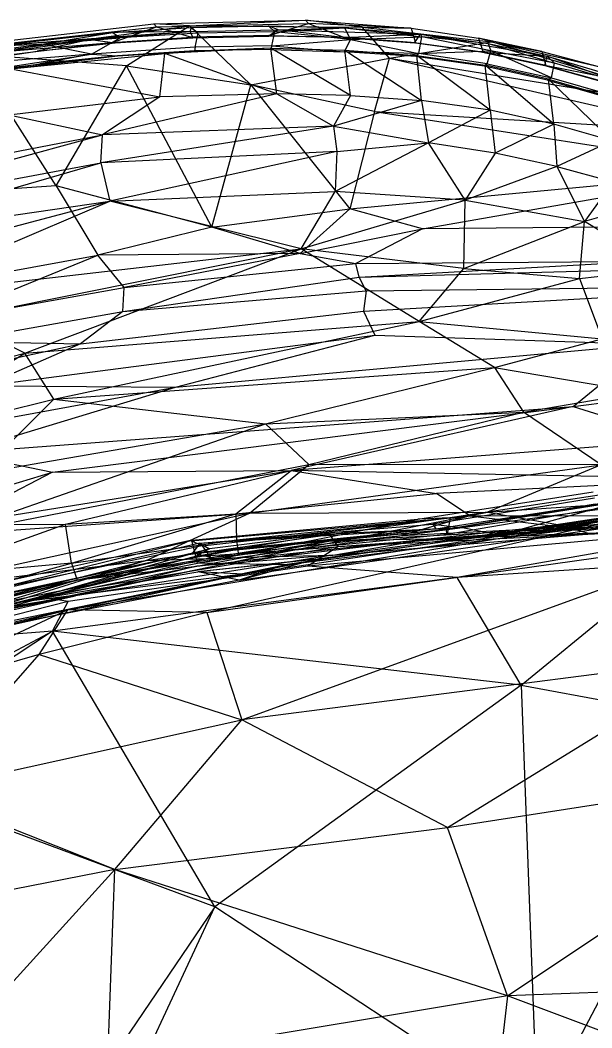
# Model space of a CAD drawing. Extents: x 11992 to 29481, y -6727 to 6811.
# Drawn here: x 17138.7 to 17241.6, y -1066.6 to -885.2 of the extents above; entities that cross this region are included whole.
import ezdxf

# ---------------------------------------------------------------- set-up
doc = ezdxf.new("R2010")
doc.units = 0
doc.header["$MEASUREMENT"] = 0
doc.layers.get('0').update_dxf_attribs({"color": 8, "linetype": 'CONTINUOUS'})

msp = doc.modelspace()

# ---------------------------------------------------------------- linework, layer by layer
for p, q in [((17162.74, -885.81, -1757.85), (17190.05, -885.17, -1768.34)), ((17169.15, -886.21, -1771.44), (17190.05, -885.17, -1768.34)), ((17200.27, -886.44, -1786.02), (17190.05, -885.17, -1768.34)), ((17190.05, -885.17, -1768.34), (17209.06, -886.64, -1778.55)), ((17190.05, -885.17, -1768.34), (17190.57, -885.77, -1761.77)), ((17130.05, -891.34, -1770.12), (17169.15, -886.21, -1771.44)), ((17132.54, -889.28, -1751.93), (17162.74, -885.81, -1757.85)), ((17133.7, -889.63, -1744.51), (17163.19, -886.36, -1750.64)), ((17155.27, -889.17, -1742.74), (17163.19, -886.36, -1750.64)), ((17155.37, -887.38, -1739.51), (17169.52, -886.48, -1743.38)), ((17157.82, -893.38, -1813.52), (17169.15, -886.21, -1771.44)), ((17169.15, -886.21, -1771.44), (17162.74, -885.81, -1757.85)), ((17162.74, -885.81, -1757.85), (17163.19, -886.36, -1750.64)), ((17163.19, -886.36, -1750.64), (17190.57, -885.77, -1761.77)), ((17163.19, -886.36, -1750.64), (17169.53, -888.23, -1746.79)), ((17169.15, -886.21, -1771.44), (17200.27, -886.44, -1786.02)), ((17180.23, -896.82, -1853.68), (17169.15, -886.21, -1771.44)), ((17169.3, -887.22, -1746.46), (17169.52, -886.48, -1743.38)), ((17169.3, -887.22, -1746.46), (17185.11, -886.94, -1752.83)), ((17169.52, -886.48, -1743.38), (17183.41, -886.19, -1748.68)), ((17169.52, -886.48, -1743.38), (17170.69, -887.5, -1742.44)), ((17185.11, -886.94, -1752.83), (17183.41, -886.19, -1748.68)), ((17183.41, -886.19, -1748.68), (17184.51, -887.26, -1747.83)), ((17183.41, -886.19, -1748.68), (17197.12, -886.58, -1755.7)), ((17183.44, -887.92, -1752.33), (17190.57, -885.77, -1761.77)), ((17185.11, -886.94, -1752.83), (17183.47, -888.04, -1752.5)), ((17184.51, -887.26, -1747.83), (17197.12, -886.58, -1755.7)), ((17185.11, -886.94, -1752.83), (17197.12, -886.58, -1755.7)), ((17196.79, -888.3, -1760.16), (17185.11, -886.94, -1752.83)), ((17185.11, -886.94, -1752.83), (17210.76, -887.7, -1768.34)), ((17209.06, -886.64, -1778.55), (17190.57, -885.77, -1761.77)), ((17190.57, -885.77, -1761.77), (17196.92, -888.25, -1759.9)), ((17197.12, -886.58, -1755.7), (17210.76, -887.7, -1768.34)), ((17197.12, -886.58, -1755.7), (17211.02, -888.18, -1765.23)), ((17198.14, -888.63, -1755.04), (17197.12, -886.58, -1755.7)), ((17200.27, -886.44, -1786.02), (17223.57, -889.05, -1805.68)), ((17200.27, -886.44, -1786.02), (17209.06, -886.64, -1778.55)), ((17205.16, -892.04, -1830.81), (17200.27, -886.44, -1786.02)), ((17209.06, -886.64, -1778.55), (17221.18, -888.41, -1791.05)), ((17209.06, -886.64, -1778.55), (17209.85, -889.24, -1769.98)), ((17115.39, -893.94, -1735.93), (17151.3, -888.63, -1741.64)), ((17169.3, -887.22, -1746.46), (17133.55, -889.84, -1736.05)), ((17133.55, -889.84, -1736.05), (17155.37, -887.38, -1739.51)), ((17151.3, -888.63, -1741.64), (17133.55, -889.84, -1736.05)), ((17151.3, -888.63, -1741.64), (17141.7, -890.75, -1740.08)), ((17142.57, -889.5, -1735.71), (17155.37, -887.38, -1739.51)), ((17142.57, -889.5, -1735.71), (17156.68, -888.35, -1738.49)), ((17151.3, -888.63, -1741.64), (17169.3, -887.22, -1746.46)), ((17151.3, -888.63, -1741.64), (17155.76, -889.25, -1743)), ((17151.5, -891.3, -1737.14), (17156.68, -888.35, -1738.49)), ((17155.27, -889.17, -1742.74), (17169.53, -888.23, -1746.79)), ((17169.3, -887.22, -1746.46), (17155.37, -887.38, -1739.51)), ((17155.37, -887.38, -1739.51), (17156.68, -888.35, -1738.49)), ((17155.76, -889.25, -1743), (17169.74, -888.34, -1747)), ((17170.69, -887.5, -1742.44), (17156.68, -888.35, -1738.49)), ((17169.3, -887.22, -1746.46), (17169.74, -888.34, -1747)), ((17183.44, -887.92, -1752.33), (17169.53, -888.23, -1746.79)), ((17169.74, -888.34, -1747), (17183.47, -888.04, -1752.5)), ((17170.15, -890.05, -1742.23), (17170.69, -887.5, -1742.44)), ((17184.51, -887.26, -1747.83), (17170.69, -887.5, -1742.44)), ((17183.44, -887.92, -1752.33), (17196.92, -888.25, -1759.9)), ((17196.79, -888.3, -1760.16), (17183.47, -888.04, -1752.5)), ((17184, -889.8, -1747.61), (17184.51, -887.26, -1747.83)), ((17184, -889.8, -1747.61), (17198.14, -888.63, -1755.04)), ((17198.14, -888.63, -1755.04), (17184.51, -887.26, -1747.83)), ((17196.79, -888.3, -1760.16), (17210.76, -887.7, -1768.34)), ((17196.79, -888.3, -1760.16), (17209.66, -889.26, -1770.19)), ((17209.85, -889.24, -1769.98), (17196.92, -888.25, -1759.9)), ((17198.14, -888.63, -1755.04), (17197.01, -890.9, -1755.78)), ((17198.14, -888.63, -1755.04), (17211.02, -888.18, -1765.23)), ((17198.14, -888.63, -1755.04), (17210.45, -891.17, -1764.74)), ((17209.66, -889.26, -1770.19), (17210.76, -887.7, -1768.34)), ((17210.45, -891.17, -1764.74), (17211.02, -888.18, -1765.23)), ((17210.76, -887.7, -1768.34), (17233.57, -891.65, -1794.53)), ((17210.76, -887.7, -1768.34), (17222.97, -889.36, -1778.75)), ((17210.76, -887.7, -1768.34), (17211.02, -888.18, -1765.23)), ((17223.45, -890.72, -1777.56), (17211.02, -888.18, -1765.23)), ((17222.97, -889.36, -1778.75), (17211.02, -888.18, -1765.23)), ((17221.18, -888.41, -1791.05), (17222.05, -890.92, -1782.79)), ((17232.6, -890.83, -1806.71), (17221.18, -888.41, -1791.05)), ((17223.57, -889.05, -1805.68), (17221.18, -888.41, -1791.05)), ((17119.82, -892.45, -1733.03), (17142.57, -889.5, -1735.71)), ((17123.71, -893.51, -1732.45), (17142.57, -889.5, -1735.71)), ((17155.27, -889.17, -1742.74), (17132.99, -891.91, -1738.57)), ((17133.55, -889.84, -1736.05), (17142.57, -889.5, -1735.71)), ((17134.99, -890.9, -1739.34), (17155.27, -889.17, -1742.74)), ((17141.7, -890.75, -1740.08), (17155.76, -889.25, -1743)), ((17151.5, -891.3, -1737.14), (17142.57, -889.5, -1735.71)), ((17170.15, -890.05, -1742.23), (17151.5, -891.3, -1737.14)), ((17183.78, -890.23, -1748.57), (17164.71, -891.18, -1740.52)), ((17170.15, -890.05, -1742.23), (17170.06, -890.72, -1743.29)), ((17183.78, -890.23, -1748.57), (17170.06, -890.73, -1743.28)), ((17183.72, -890.43, -1748.62), (17170.06, -890.72, -1743.29)), ((17184, -889.8, -1747.61), (17170.15, -890.05, -1742.23)), ((17184, -889.8, -1747.61), (17183.72, -890.43, -1748.62)), ((17183.72, -890.43, -1748.62), (17197.01, -890.9, -1755.78)), ((17198.15, -898.72, -1751.92), (17183.78, -890.23, -1748.57)), ((17184.91, -898.44, -1745.07), (17183.78, -890.23, -1748.57)), ((17183.78, -890.23, -1748.57), (17197.14, -890.56, -1755.88)), ((17184, -889.8, -1747.61), (17197.01, -890.9, -1755.78)), ((17198.15, -898.72, -1751.92), (17197.14, -890.56, -1755.88)), ((17197.14, -890.56, -1755.88), (17210.96, -899.65, -1761.53)), ((17197.14, -890.56, -1755.88), (17210.1, -891.56, -1765.72)), ((17205.16, -892.04, -1830.81), (17223.57, -889.05, -1805.68)), ((17221.91, -890.94, -1783.05), (17209.66, -889.26, -1770.19)), ((17209.85, -889.24, -1769.98), (17222.05, -890.92, -1782.79)), ((17222.97, -889.36, -1778.75), (17233.57, -891.65, -1794.53)), ((17222.97, -889.36, -1778.75), (17223.45, -890.72, -1777.56)), ((17222.97, -889.36, -1778.75), (17234.92, -892.9, -1793.28)), ((17264.82, -901.64, -1905.94), (17223.57, -889.05, -1805.68)), ((17223.57, -889.05, -1805.68), (17253.64, -896.01, -1854.8)), ((17223.57, -889.05, -1805.68), (17232.6, -890.83, -1806.71)), ((17120.57, -896, -1732.36), (17151.5, -891.3, -1737.14)), ((17151.5, -891.3, -1737.14), (17123.71, -893.51, -1732.45)), ((17127.78, -892.84, -1737.87), (17141.7, -890.75, -1740.08)), ((17145.13, -914.97, -1936.25), (17130.05, -891.34, -1770.12)), ((17157.82, -893.38, -1813.52), (17130.05, -891.34, -1770.12)), ((17136.98, -893.95, -1734.44), (17164.71, -891.18, -1740.52)), ((17136.98, -893.95, -1734.44), (17156.17, -891.61, -1739.32)), ((17137.28, -893.64, -1735.47), (17156.17, -891.61, -1739.32)), ((17151.5, -891.3, -1737.14), (17142.21, -893.06, -1736.4)), ((17156.17, -891.6, -1739.32), (17142.21, -893.06, -1736.4)), ((17151.5, -891.3, -1737.14), (17156.17, -891.6, -1739.32)), ((17170.06, -890.72, -1743.29), (17156.17, -891.6, -1739.32)), ((17156.17, -891.61, -1739.32), (17170.06, -890.73, -1743.28)), ((17164.71, -891.18, -1740.52), (17156.17, -891.61, -1739.32)), ((17163.84, -899, -1737.57), (17164.71, -891.18, -1740.52)), ((17164.71, -891.18, -1740.52), (17170.06, -890.73, -1743.28)), ((17184.91, -898.44, -1745.07), (17164.71, -891.18, -1740.52)), ((17180.23, -896.82, -1853.68), (17205.16, -892.04, -1830.81)), ((17209.94, -891.74, -1765.7), (17197.01, -890.9, -1755.78)), ((17210.45, -891.17, -1764.74), (17197.01, -890.9, -1755.78)), ((17202.49, -901.61, -1897.58), (17205.16, -892.04, -1830.81)), ((17205.16, -892.04, -1830.81), (17262.12, -905.17, -1935.01)), ((17205.16, -892.04, -1830.81), (17264.82, -901.64, -1905.94)), ((17210.45, -891.17, -1764.74), (17209.94, -891.74, -1765.7)), ((17222.2, -893.44, -1778.22), (17209.94, -891.74, -1765.7)), ((17223.28, -901.38, -1774.13), (17210.1, -891.56, -1765.72)), ((17210.96, -899.65, -1761.53), (17210.1, -891.56, -1765.72)), ((17210.1, -891.56, -1765.72), (17222.38, -893.28, -1778.28)), ((17210.45, -891.17, -1764.74), (17223.45, -890.72, -1777.56)), ((17222.75, -893.01, -1777.43), (17210.45, -891.17, -1764.74)), ((17221.91, -890.94, -1783.05), (17233.57, -891.65, -1794.53)), ((17221.91, -890.94, -1783.05), (17233.15, -893.36, -1798.76)), ((17233.32, -893.36, -1798.52), (17222.05, -890.92, -1782.79)), ((17222.75, -893.01, -1777.43), (17223.45, -890.72, -1777.56)), ((17234.92, -892.9, -1793.28), (17223.45, -890.72, -1777.56)), ((17234.35, -895.53, -1793.02), (17223.45, -890.72, -1777.56)), ((17232.6, -890.83, -1806.71), (17250.23, -895.45, -1839.51)), ((17232.6, -890.83, -1806.71), (17233.32, -893.36, -1798.52)), ((17233.15, -893.36, -1798.76), (17233.57, -891.65, -1794.53)), ((17244.11, -895.52, -1817.02), (17233.57, -891.65, -1794.53)), ((17233.57, -891.65, -1794.53), (17245.54, -895.17, -1814.87)), ((17233.57, -891.65, -1794.53), (17234.92, -892.9, -1793.28)), ((17128.38, -895.1, -1734.19), (17142.21, -893.06, -1736.4)), ((17136.98, -893.95, -1734.44), (17163.84, -899, -1737.57)), ((17145.13, -914.97, -1936.25), (17157.82, -893.38, -1813.52)), ((17157.82, -893.38, -1813.52), (17180.23, -896.82, -1853.68)), ((17173.19, -922.43, -2011.81), (17157.82, -893.38, -1813.52)), ((17222.75, -893.01, -1777.43), (17222.2, -893.44, -1778.22)), ((17233.61, -895.95, -1793.69), (17222.2, -893.44, -1778.22)), ((17234.76, -903.9, -1789.73), (17222.38, -893.28, -1778.28)), ((17223.28, -901.38, -1774.13), (17222.38, -893.28, -1778.28)), ((17233.79, -895.8, -1793.78), (17222.38, -893.28, -1778.28)), ((17222.75, -893.01, -1777.43), (17234.35, -895.53, -1793.02)), ((17244.11, -895.52, -1817.02), (17233.15, -893.36, -1798.76)), ((17233.15, -893.36, -1798.76), (17243.65, -896.3, -1817.17)), ((17233.32, -893.36, -1798.52), (17243.69, -896.22, -1816.97)), ((17234.35, -895.53, -1793.02), (17234.92, -892.9, -1793.28)), ((17245.67, -896.12, -1811.96), (17234.92, -892.9, -1793.28)), ((17234.35, -895.53, -1793.02), (17233.61, -895.95, -1793.69)), ((17233.61, -895.95, -1793.69), (17244.15, -898.97, -1812.06)), ((17234.76, -903.9, -1789.73), (17233.79, -895.8, -1793.78)), ((17233.79, -895.8, -1793.78), (17244.35, -898.84, -1812.21)), ((17245.28, -906.9, -1808.18), (17233.79, -895.8, -1793.78)), ((17234.35, -895.53, -1793.02), (17244.82, -898.57, -1811.21)), ((17173.19, -922.43, -2011.81), (17180.23, -896.82, -1853.68)), ((17202.49, -901.61, -1897.58), (17180.23, -896.82, -1853.68)), ((17180.23, -896.82, -1853.68), (17198.01, -919.13, -2006.77)), ((17136.64, -902.24, -1731.23), (17163.84, -899, -1737.57)), ((17184.91, -898.44, -1745.07), (17153.49, -905.79, -1735.25)), ((17163.84, -899, -1737.57), (17153.49, -905.79, -1735.25)), ((17184.91, -898.44, -1745.07), (17163.84, -899, -1737.57)), ((17198.15, -898.72, -1751.92), (17184.91, -898.44, -1745.07)), ((17184.91, -898.44, -1745.07), (17195.07, -904.23, -1751.04)), ((17198.15, -898.72, -1751.92), (17195.07, -904.23, -1751.04)), ((17210.96, -899.65, -1761.53), (17195.07, -904.23, -1751.04)), ((17198.15, -898.72, -1751.92), (17210.96, -899.65, -1761.53)), ((17223.28, -901.38, -1774.13), (17210.96, -899.65, -1761.53)), ((17210.96, -899.65, -1761.53), (17212.22, -907.28, -1764.84)), ((17223.28, -901.38, -1774.13), (17212.22, -907.28, -1764.84)), ((17234.76, -903.9, -1789.73), (17223.28, -901.38, -1774.13)), ((17223.28, -901.38, -1774.13), (17224.19, -909.09, -1777.68)), ((17136.64, -902.24, -1731.23), (17153.49, -905.79, -1735.25)), ((17202.49, -901.61, -1897.58), (17198.01, -919.13, -2006.77)), ((17202.49, -901.61, -1897.58), (17270.94, -912.29, -1986.06)), ((17202.49, -901.61, -1897.58), (17262.12, -905.17, -1935.01)), ((17195.07, -904.23, -1751.04), (17153.2, -910.83, -1737.93)), ((17195.07, -904.23, -1751.04), (17153.49, -905.79, -1735.25)), ((17195.07, -904.23, -1751.04), (17195.68, -908.79, -1754.64)), ((17195.07, -904.23, -1751.04), (17212.22, -907.28, -1764.84)), ((17234.76, -903.9, -1789.73), (17224.19, -909.09, -1777.68)), ((17234.76, -903.9, -1789.73), (17235.3, -911.49, -1793.24)), ((17245.28, -906.9, -1808.18), (17234.76, -903.9, -1789.73)), ((17095.74, -921.6, -1727.77), (17153.49, -905.79, -1735.25)), ((17100.48, -916.18, -1726.75), (17153.49, -905.79, -1735.25)), ((17153.2, -910.83, -1737.93), (17153.49, -905.79, -1735.25)), ((17245.28, -906.9, -1808.18), (17235.3, -911.49, -1793.24)), ((17212.22, -907.28, -1764.84), (17195.41, -916.03, -1762.93)), ((17195.68, -908.79, -1754.64), (17212.22, -907.28, -1764.84)), ((17224.19, -909.09, -1777.68), (17212.22, -907.28, -1764.84)), ((17218.78, -917.56, -1782.7), (17212.22, -907.28, -1764.84)), ((17195.68, -908.79, -1754.64), (17153.2, -910.83, -1737.93)), ((17195.68, -908.79, -1754.64), (17154.81, -917.77, -1745.18)), ((17195.68, -908.79, -1754.64), (17195.41, -916.03, -1762.93)), ((17224.19, -909.09, -1777.68), (17218.78, -917.56, -1782.7)), ((17235.3, -911.49, -1793.24), (17224.19, -909.09, -1777.68)), ((17095.74, -921.6, -1727.77), (17153.2, -910.83, -1737.93)), ((17104.83, -924.92, -1733.63), (17153.2, -910.83, -1737.93)), ((17153.2, -910.83, -1737.93), (17154.81, -917.77, -1745.18)), ((17198.01, -919.13, -2006.77), (17270.94, -912.29, -1986.06)), ((17211.1, -922.73, -2031.35), (17270.94, -912.29, -1986.06)), ((17235.3, -911.49, -1793.24), (17218.78, -917.56, -1782.7)), ((17235.3, -911.49, -1793.24), (17245.43, -914.3, -1811.29)), ((17235.3, -911.49, -1793.24), (17240.27, -921.44, -1812.63)), ((17145.13, -914.97, -1936.25), (17115.9, -917, -1911.8)), ((17145.13, -914.97, -1936.25), (17152.62, -927.45, -2024.98)), ((17173.19, -922.43, -2011.81), (17145.13, -914.97, -1936.25)), ((17154.81, -917.77, -1745.18), (17195.41, -916.03, -1762.93)), ((17189.29, -926.34, -1776.63), (17195.41, -916.03, -1762.93)), ((17218.78, -917.56, -1782.7), (17195.41, -916.03, -1762.93)), ((17245.43, -914.3, -1811.29), (17240.27, -921.44, -1812.63)), ((17104.83, -924.92, -1733.63), (17154.81, -917.77, -1745.18)), ((17112.49, -928.91, -1741.78), (17154.81, -917.77, -1745.18)), ((17114.3, -934.98, -1752.3), (17154.81, -917.77, -1745.18)), ((17189.29, -926.34, -1776.63), (17154.81, -917.77, -1745.18)), ((17189.29, -926.34, -1776.63), (17218.78, -917.56, -1782.7)), ((17218.59, -929.85, -1805.4), (17218.78, -917.56, -1782.7)), ((17218.78, -917.56, -1782.7), (17240.27, -921.44, -1812.63)), ((17254.45, -917.33, -1831.56), (17240.27, -921.44, -1812.63)), ((17173.19, -922.43, -2011.81), (17198.01, -919.13, -2006.77)), ((17189.06, -927.18, -2046.44), (17198.01, -919.13, -2006.77)), ((17211.1, -922.73, -2031.35), (17198.01, -919.13, -2006.77)), ((17218.59, -929.85, -1805.4), (17240.27, -921.44, -1812.63)), ((17239.37, -931.7, -1830.92), (17240.27, -921.44, -1812.63)), ((17254.38, -929.89, -1848.05), (17240.27, -921.44, -1812.63)), ((17173.19, -922.43, -2011.81), (17152.62, -927.45, -2024.98)), ((17189.06, -927.18, -2046.44), (17173.19, -922.43, -2011.81)), ((17189.06, -927.18, -2046.44), (17211.1, -922.73, -2031.35)), ((17211.1, -922.73, -2031.35), (17199.14, -928.98, -2055.67)), ((17244.28, -922.42, -2034.6), (17211.1, -922.73, -2031.35)), ((17114.3, -934.98, -1752.3), (17189.29, -926.34, -1776.63)), ((17127.04, -938.84, -1767.59), (17189.29, -926.34, -1776.63)), ((17139.48, -945.12, -1789.68), (17189.29, -926.34, -1776.63)), ((17218.59, -929.85, -1805.4), (17189.29, -926.34, -1776.63)), ((17210.5, -939.43, -1819.06), (17189.29, -926.34, -1776.63)), ((17116.14, -934.19, -2021.97), (17152.62, -927.45, -2024.98)), ((17123.63, -939.35, -2053.9), (17152.62, -927.45, -2024.98)), ((17189.06, -927.18, -2046.44), (17152.62, -927.45, -2024.98)), ((17157.37, -933.31, -2054.37), (17152.62, -927.45, -2024.98)), ((17189.06, -927.18, -2046.44), (17157.37, -933.31, -2054.37)), ((17189.06, -927.18, -2046.44), (17199.14, -928.98, -2055.67)), ((17199.14, -928.98, -2055.67), (17251.19, -928.56, -2058.06)), ((17199.69, -931.44, -2060.13), (17251.19, -928.56, -2058.06)), ((17157.37, -933.31, -2054.37), (17199.14, -928.98, -2055.67)), ((17199.69, -931.44, -2060.13), (17199.14, -928.98, -2055.67)), ((17199.69, -931.44, -2060.13), (17283.46, -929.1, -2062.07)), ((17210.5, -939.43, -1819.06), (17218.59, -929.85, -1805.4)), ((17218.59, -929.85, -1805.4), (17239.37, -931.7, -1830.92)), ((17239.37, -931.7, -1830.92), (17254.38, -929.89, -1848.05)), ((17157.15, -937.64, -2061.5), (17199.69, -931.44, -2060.13)), ((17200.95, -933.9, -2063.23), (17199.69, -931.44, -2060.13)), ((17210.5, -939.43, -1819.06), (17239.37, -931.7, -1830.92)), ((17239.37, -931.7, -1830.92), (17243.47, -942.53, -1859.6)), ((17123.63, -939.35, -2053.9), (17157.37, -933.31, -2054.37)), ((17157.15, -937.64, -2061.5), (17157.37, -933.31, -2054.37)), ((17157.15, -937.64, -2061.5), (17200.95, -933.9, -2063.23)), ((17200.47, -937.57, -2066.02), (17281.27, -932.94, -2065.91)), ((17200.95, -933.9, -2063.23), (17200.47, -937.57, -2066.02)), ((17200.95, -933.9, -2063.23), (17281.27, -932.94, -2065.91)), ((17126.95, -942.95, -2061.16), (17157.15, -937.64, -2061.5)), ((17149.51, -943.45, -2065.49), (17200.47, -937.57, -2066.02)), ((17157.15, -937.64, -2061.5), (17149.51, -943.45, -2065.49)), ((17200.47, -937.57, -2066.02), (17202.52, -941.9, -2068.35)), ((17139.48, -945.12, -1789.68), (17127.04, -938.84, -1767.59)), ((17139.48, -945.12, -1789.68), (17210.5, -939.43, -1819.06)), ((17144.75, -953.37, -1816.23), (17210.5, -939.43, -1819.06)), ((17224.1, -947.68, -1852.87), (17210.5, -939.43, -1819.06)), ((17210.5, -939.43, -1819.06), (17243.47, -942.53, -1859.6)), ((17126.95, -942.95, -2061.16), (17149.51, -943.45, -2065.49)), ((17132.27, -950.97, -2068.12), (17202.52, -941.9, -2068.35)), ((17166.62, -951.21, -2070.06), (17202.52, -941.9, -2068.35)), ((17202.52, -941.9, -2068.35), (17251.99, -943.5, -2069.44)), ((17224.1, -947.68, -1852.87), (17243.47, -942.53, -1859.6)), ((17102.63, -953.56, -2065.35), (17149.51, -943.45, -2065.49)), ((17149.51, -943.45, -2065.49), (17132.27, -950.97, -2068.12)), ((17166.62, -951.21, -2070.06), (17251.99, -943.5, -2069.44)), ((17238.26, -954.73, -2069.79), (17251.99, -943.5, -2069.44)), ((17105.38, -953.94, -1785.54), (17139.48, -945.12, -1789.68)), ((17113.54, -961.22, -1813.53), (17139.48, -945.12, -1789.68)), ((17144.75, -953.37, -1816.23), (17139.48, -945.12, -1789.68)), ((17144.75, -953.37, -1816.23), (17224.1, -947.68, -1852.87)), ((17182.86, -957.86, -1859.56), (17224.1, -947.68, -1852.87)), ((17224.1, -947.68, -1852.87), (17229.33, -955.75, -1886.73)), ((17224.1, -947.68, -1852.87), (17250.36, -952.12, -1895.62)), ((17238.26, -954.73, -2069.79), (17287.01, -948.24, -2067.46)), ((17116.53, -960.48, -2070.11), (17166.62, -951.21, -2070.06)), ((17127.47, -963.08, -2070.85), (17166.62, -951.21, -2070.06)), ((17132.27, -950.97, -2068.12), (17166.62, -951.21, -2070.06)), ((17229.33, -955.75, -1886.73), (17250.36, -952.12, -1895.62)), ((17113.54, -961.22, -1813.53), (17144.75, -953.37, -1816.23)), ((17144.75, -953.37, -1816.23), (17131.29, -966.75, -1850.83)), ((17144.75, -953.37, -1816.23), (17182.86, -957.86, -1859.56)), ((17127.47, -963.08, -2070.85), (17238.26, -954.73, -2069.79)), ((17144.46, -966.53, -2070.51), (17238.26, -954.73, -2069.79)), ((17182.86, -957.86, -1859.56), (17229.33, -955.75, -1886.73)), ((17238.26, -954.73, -2069.79), (17187.47, -966.23, -2068.66)), ((17190.66, -965.17, -1896.39), (17229.33, -955.75, -1886.73)), ((17243.27, -965.19, -1939.43), (17229.33, -955.75, -1886.73)), ((17238.26, -954.73, -2069.79), (17257.66, -960.84, -2067.38)), ((17125.44, -977.83, -1889.41), (17182.86, -957.86, -1859.56)), ((17131.29, -966.75, -1850.83), (17182.86, -957.86, -1859.56)), ((17190.66, -965.17, -1896.39), (17182.86, -957.86, -1859.56)), ((17257.66, -960.84, -2067.38), (17187.47, -966.23, -2068.66)), ((17127.47, -963.08, -2070.85), (17144.46, -966.53, -2070.51)), ((17085.38, -984.4, -2070.88), (17144.46, -966.53, -2070.51)), ((17125.44, -977.83, -1889.41), (17190.66, -965.17, -1896.39)), ((17126.17, -976.02, -2069.59), (17187.47, -966.23, -2068.66)), ((17144.46, -966.53, -2070.51), (17126.17, -976.02, -2069.59)), ((17144.46, -966.53, -2070.51), (17187.47, -966.23, -2068.66)), ((17146.85, -975.9, -2067.41), (17187.47, -966.23, -2068.66)), ((17177.48, -974.04, -2064.8), (17187.47, -966.23, -2068.66)), ((17179.94, -973.92, -1928.89), (17190.66, -965.17, -1896.39)), ((17179.94, -973.92, -1928.89), (17243.27, -965.19, -1939.43)), ((17266.64, -967.8, -2062.97), (17187.47, -966.23, -2068.66)), ((17187.47, -966.23, -2068.66), (17213.64, -970.37, -2064.18)), ((17243.27, -965.19, -1939.43), (17190.66, -965.17, -1896.39)), ((17243.27, -965.19, -1939.43), (17222.8, -973.75, -1968.9)), ((17266.64, -967.8, -2062.97), (17213.64, -970.37, -2064.18)), ((17268.58, -969.82, -1993.7), (17170.58, -982.91, -1997.92)), ((17177.48, -974.04, -2064.8), (17213.64, -970.37, -2064.18)), ((17286.78, -968.73, -1992.71), (17186.31, -983.23, -1996.89)), ((17210.26, -974.99, -1998.23), (17241.87, -970.09, -1996.79)), ((17219.63, -974.42, -2059.18), (17213.64, -970.37, -2064.18)), ((17222.8, -973.75, -1968.9), (17276.02, -970.09, -2001.59)), ((17224.9, -977.86, -2049.08), (17301.14, -969.43, -2030.56)), ((17235.77, -976.02, -1998.51), (17276.02, -970.09, -2001.59)), ((17242.12, -971.2, -2001.55), (17212.98, -975.89, -2002.6)), ((17243.69, -970.53, -2000.98), (17216.1, -974.76, -2002.4)), ((17249.22, -971.16, -2019.8), (17218.01, -976.52, -2025.89)), ((17224.9, -977.86, -2049.08), (17249.22, -971.16, -2019.8)), ((17114.53, -988.26, -1924), (17179.94, -973.92, -1928.89)), ((17125.44, -977.83, -1889.41), (17179.94, -973.92, -1928.89)), ((17146.85, -975.9, -2067.41), (17177.48, -974.04, -2064.8)), ((17147.89, -982.89, -2061.47), (17177.48, -974.04, -2064.8)), ((17161.33, -982.42, -1959.53), (17222.8, -973.75, -1968.9)), ((17161.33, -982.42, -1959.53), (17179.94, -973.92, -1928.89)), ((17177.48, -974.04, -2064.8), (17177.6, -978.72, -2059.87)), ((17178.12, -986, -1998.81), (17266.36, -973.36, -1994.23)), ((17179.94, -973.92, -1928.89), (17222.8, -973.75, -1968.9)), ((17181.66, -981.75, -1988.55), (17222.8, -973.75, -1968.9)), ((17186.31, -983.23, -1996.89), (17266.36, -973.36, -1994.23)), ((17213.54, -976.72, -2000.83), (17242.24, -972.3, -2001.06)), ((17242.24, -972.3, -2001.06), (17215.39, -976.83, -2002.58)), ((17243.13, -972.42, -2000.94), (17215.39, -976.83, -2002.58)), ((17215.57, -977.7, -2004.3), (17243.2, -972.98, -2002.37)), ((17266.36, -973.36, -1994.23), (17215.62, -978.93, -1997.2)), ((17222.8, -973.75, -1968.9), (17235.77, -976.02, -1998.51)), ((17147.22, -991.3, -1999.21), (17249.63, -974.34, -1995.23)), ((17169.48, -978.92, -2004.55), (17216.1, -974.76, -2002.4)), ((17169.58, -978.75, -2000.68), (17210.26, -974.99, -1998.23)), ((17170.58, -982.91, -1997.92), (17210.26, -974.99, -1998.23)), ((17171.01, -979.3, -2005.79), (17212.98, -975.89, -2002.6)), ((17171.46, -979.79, -2006.65), (17216.1, -974.76, -2002.4)), ((17172.27, -991.77, -1991.88), (17249.63, -974.34, -1995.23)), ((17177.6, -978.72, -2059.87), (17219.63, -974.42, -2059.18)), ((17178.85, -984.89, -2000.73), (17249.63, -974.34, -1995.23)), ((17249.63, -974.34, -1995.23), (17192.3, -982.18, -1998.5)), ((17274.22, -974.55, -2053.93), (17195.86, -979.98, -2054.34)), ((17219.63, -974.42, -2059.18), (17207.35, -977.93, -2054.66)), ((17216.1, -974.76, -2002.4), (17210.26, -974.99, -1998.23)), ((17212.98, -975.89, -2002.6), (17213.54, -976.72, -2000.83)), ((17212.98, -975.89, -2002.6), (17218.01, -976.52, -2025.89)), ((17216.1, -974.76, -2002.4), (17215.57, -977.7, -2004.3)), ((17243.17, -974.83, -1995.8), (17215.62, -978.93, -1997.2)), ((17219.63, -974.42, -2059.18), (17287.37, -974.16, -2055.9)), ((17219.63, -974.42, -2059.18), (17236.67, -976.41, -2053.93)), ((17274.22, -974.55, -2053.93), (17224.9, -977.86, -2049.08)), ((17119.74, -985.52, -2065.85), (17146.85, -975.9, -2067.41)), ((17126.17, -976.02, -2069.59), (17146.85, -975.9, -2067.41)), ((17147.89, -982.89, -2061.47), (17146.85, -975.9, -2067.41)), ((17213.54, -976.72, -2000.83), (17169.63, -981.2, -2002.88)), ((17194.31, -977.62, -2039.84), (17170.25, -981.74, -2041.02)), ((17171.01, -979.3, -2005.79), (17213.54, -976.72, -2000.83)), ((17171.01, -979.3, -2005.79), (17194.31, -977.62, -2039.84)), ((17194.31, -977.62, -2039.84), (17172.77, -980.36, -2033.33)), ((17172.94, -981.88, -2007.72), (17215.57, -977.7, -2004.3)), ((17213.54, -976.72, -2000.83), (17177.57, -980.53, -2005.21)), ((17177.57, -980.53, -2005.21), (17215.39, -976.83, -2002.58)), ((17181.66, -981.75, -1988.55), (17235.77, -976.02, -1998.51)), ((17268.86, -976.41, -2057.88), (17190.46, -983.48, -2060.04)), ((17191.11, -979.03, -2004.36), (17215.39, -976.83, -2002.58)), ((17194.22, -978.93, -2054.94), (17245.23, -976.17, -2053.68)), ((17194.31, -977.62, -2039.84), (17218.01, -976.52, -2025.89)), ((17194.31, -977.62, -2039.84), (17195.86, -979.98, -2054.34)), ((17194.96, -981.5, -2017.9), (17235.77, -976.02, -1998.51)), ((17194.96, -981.5, -2017.9), (17241.37, -977.63, -2024.64)), ((17268.86, -976.41, -2057.88), (17195.86, -979.98, -2054.34)), ((17207.35, -977.93, -2054.66), (17236.67, -976.41, -2053.93)), ((17211.87, -978.57, -2048.24), (17245.23, -976.17, -2053.68)), ((17247.94, -977.3, -2046.44), (17211.87, -978.57, -2048.24)), ((17241.37, -977.63, -2024.64), (17211.87, -978.57, -2048.24)), ((17213.54, -976.72, -2000.83), (17215.39, -976.83, -2002.58)), ((17215.57, -977.7, -2004.3), (17215.39, -976.83, -2002.58)), ((17268.86, -976.41, -2057.88), (17217.35, -985.5, -2061.07)), ((17224.9, -977.86, -2049.08), (17218.01, -976.52, -2025.89)), ((17235.77, -976.02, -1998.51), (17264.24, -976, -2027.41)), ((17235.77, -976.02, -1998.51), (17241.37, -977.63, -2024.64)), ((17236.67, -976.41, -2053.93), (17257.93, -976.34, -2053.21)), ((17241.37, -977.63, -2024.64), (17264.24, -976, -2027.41)), ((17241.37, -977.63, -2024.64), (17247.94, -977.3, -2046.44)), ((17169.48, -978.92, -2004.55), (17134.61, -987.46, -2008.03)), ((17171.01, -979.3, -2005.79), (17134.64, -987.78, -2007.31)), ((17169.58, -978.75, -2000.68), (17136.64, -986.09, -2002.65)), ((17147.89, -982.89, -2061.47), (17177.6, -978.72, -2059.87)), ((17149.13, -985.94, -2055.84), (17194.22, -978.93, -2054.94)), ((17169.48, -978.92, -2004.55), (17169.58, -978.75, -2000.68)), ((17171.46, -979.79, -2006.65), (17169.48, -978.92, -2004.55)), ((17170.58, -982.91, -1997.92), (17169.58, -978.75, -2000.68)), ((17171.01, -979.3, -2005.79), (17169.63, -981.2, -2002.88)), ((17191.11, -979.03, -2004.36), (17169.82, -981.09, -2005.63)), ((17170.49, -983.46, -2048.53), (17211.87, -978.57, -2048.24)), ((17170.49, -983.46, -2048.53), (17194.22, -978.93, -2054.94)), ((17171.01, -979.3, -2005.79), (17172.77, -980.36, -2033.33)), ((17172.27, -991.77, -1991.88), (17269.31, -978.15, -1987.34)), ((17172.94, -981.88, -2007.72), (17191.11, -979.03, -2004.36)), ((17177.6, -978.72, -2059.87), (17177.92, -981.13, -2055.26)), ((17177.92, -981.13, -2055.26), (17207.35, -977.93, -2054.66)), ((17178.58, -1011.15, -1982.12), (17269.31, -978.15, -1987.34)), ((17191.77, -982.2, -1998.55), (17215.62, -978.93, -1997.2)), ((17211.87, -978.57, -2048.24), (17194.22, -978.93, -2054.94)), ((17194.96, -981.5, -2017.9), (17211.87, -978.57, -2048.24)), ((17224.9, -977.86, -2049.08), (17195.86, -979.98, -2054.34)), ((17107.24, -995.79, -2009.95), (17172.77, -980.36, -2033.33)), ((17172.77, -980.36, -2033.33), (17107.62, -998.7, -2039.64)), ((17171.46, -979.79, -2006.65), (17134.61, -987.46, -2008.03)), ((17169.63, -981.2, -2002.88), (17136.33, -988.33, -2004.56)), ((17177.57, -980.53, -2005.21), (17136.64, -988.36, -2007.54)), ((17169.82, -981.09, -2005.63), (17136.64, -988.36, -2007.54)), ((17195.86, -979.98, -2054.34), (17142.02, -988.97, -2057.7)), ((17148.93, -985.97, -2055.84), (17177.92, -981.13, -2055.26)), ((17169.63, -981.2, -2002.88), (17177.57, -980.53, -2005.21)), ((17172.94, -981.88, -2007.72), (17169.82, -981.09, -2005.63)), ((17170.25, -981.74, -2041.02), (17195.86, -979.98, -2054.34)), ((17172.77, -980.36, -2033.33), (17170.25, -981.74, -2041.02)), ((17171.46, -979.79, -2006.65), (17172.94, -981.88, -2007.72)), ((17195.86, -979.98, -2054.34), (17190.46, -983.48, -2060.04)), ((17099.75, -998.09, -1955.8), (17161.33, -982.42, -1959.53)), ((17170.25, -981.74, -2041.02), (17107.62, -998.7, -2039.64)), ((17109.92, -996.69, -2011.12), (17172.94, -981.88, -2007.72)), ((17114.53, -988.26, -1924), (17161.33, -982.42, -1959.53)), ((17147.89, -982.89, -2061.47), (17119.74, -985.52, -2065.85)), ((17121.4, -990.19, -2061.03), (17147.89, -982.89, -2061.47)), ((17128.34, -992.74, -1990.42), (17181.66, -981.75, -1988.55)), ((17161.33, -982.42, -1959.53), (17128.34, -992.74, -1990.42)), ((17136.73, -989.71, -1999.43), (17170.58, -982.91, -1997.92)), ((17170.25, -981.74, -2041.02), (17142.02, -988.97, -2057.7)), ((17147.89, -982.89, -2061.47), (17148.93, -985.97, -2055.84)), ((17194.96, -981.5, -2017.9), (17148.6, -988.82, -2018.52)), ((17181.66, -981.75, -1988.55), (17148.6, -988.82, -2018.52)), ((17161.33, -982.42, -1959.53), (17181.66, -981.75, -1988.55)), ((17194.96, -981.5, -2017.9), (17170.49, -983.46, -2048.53)), ((17186.31, -983.23, -1996.89), (17170.58, -982.91, -1997.92)), ((17192.3, -982.18, -1998.5), (17170.68, -984.48, -1999.37)), ((17191.77, -982.2, -1998.55), (17170.68, -984.48, -1999.37)), ((17178.12, -986, -1998.81), (17191.77, -982.2, -1998.55)), ((17178.85, -984.89, -2000.73), (17192.3, -982.18, -1998.5)), ((17181.66, -981.75, -1988.55), (17194.96, -981.5, -2017.9)), ((17255.61, -982.96, -2060.76), (17217.35, -985.5, -2061.07)), ((17228.91, -1004.86, -2061.65), (17255.61, -982.96, -2060.76)), ((17178.85, -984.89, -2000.73), (17107.38, -1000.55, -2004.93)), ((17112.87, -998.18, -2000.65), (17186.31, -983.23, -1996.89)), ((17128.77, -991.97, -2049.98), (17170.49, -983.46, -2048.53)), ((17136.89, -990.16, -2000.84), (17170.68, -984.48, -1999.37)), ((17136.89, -990.16, -2000.84), (17170.68, -984.48, -1999.37)), ((17178.85, -984.89, -2000.73), (17136.89, -990.16, -2000.84)), ((17147.22, -991.3, -1999.21), (17178.85, -984.89, -2000.73)), ((17190.46, -983.48, -2060.04), (17147.28, -989.83, -2061.82)), ((17170.49, -983.46, -2048.53), (17148.6, -988.82, -2018.52)), ((17149.13, -985.94, -2055.84), (17170.49, -983.46, -2048.53)), ((17178.85, -984.89, -2000.73), (17170.68, -984.48, -1999.37)), ((17178.12, -986, -1998.81), (17170.68, -984.48, -1999.37)), ((17186.31, -983.23, -1996.89), (17178.12, -986, -1998.81)), ((17217.35, -985.5, -2061.07), (17190.46, -983.48, -2060.04)), ((17149.13, -985.94, -2055.84), (17126.35, -991.52, -2056.31)), ((17126.57, -991.46, -2056.31), (17148.93, -985.97, -2055.84)), ((17149.13, -985.94, -2055.84), (17128.77, -991.97, -2049.98)), ((17178.12, -986, -1998.81), (17137.82, -993.73, -2000.58)), ((17217.35, -985.5, -2061.07), (17144.51, -995.16, -2064.03)), ((17228.91, -1004.86, -2061.65), (17217.35, -985.5, -2061.07)), ((17114.55, -995.78, -2057.97), (17142.02, -988.97, -2057.7)), ((17147.28, -989.83, -2061.82), (17118.13, -997.29, -2062.29)), ((17128.34, -992.74, -1990.42), (17148.6, -988.82, -2018.52)), ((17128.77, -991.97, -2049.98), (17148.6, -988.82, -2018.52)), ((17129.51, -993.05, -2034.4), (17148.6, -988.82, -2018.52)), ((17147.28, -989.83, -2061.82), (17142.02, -988.97, -2057.7)), ((17144.51, -995.16, -2064.03), (17147.28, -989.83, -2061.82)), ((17147.22, -991.3, -1999.21), (17107.38, -1000.55, -2004.93)), ((17107.44, -1001.32, -2001.72), (17147.22, -991.3, -1999.21)), ((17147.22, -991.3, -1999.21), (17111.34, -1008.21, -1993.82)), ((17142.08, -999.37, -1992.2), (17147.22, -991.3, -1999.21)), ((17172.27, -991.77, -1991.88), (17142.08, -999.37, -1992.2)), ((17172.27, -991.77, -1991.88), (17147.22, -991.3, -1999.21)), ((17172.27, -991.77, -1991.88), (17178.58, -1011.15, -1982.12)), ((17083.02, -1027.59, -2065.39), (17144.51, -995.16, -2064.03)), ((17144.51, -995.16, -2064.03), (17106.66, -1019.98, -2064.53)), ((17144.51, -995.16, -2064.03), (17118.13, -997.29, -2062.29)), ((17228.91, -1004.86, -2061.65), (17144.51, -995.16, -2064.03)), ((17173.72, -1044.76, -2062.78), (17144.51, -995.16, -2064.03)), ((17142.08, -999.37, -1992.2), (17111.34, -1008.21, -1993.82)), ((17120.36, -1024, -1984.71), (17142.08, -999.37, -1992.2)), ((17142.08, -999.37, -1992.2), (17178.58, -1011.15, -1982.12)), ((17265.17, -999.94, -1979.38), (17178.58, -1011.15, -1982.12)), ((17215.6, -1030.52, -1973.82), (17265.17, -999.94, -1979.38)), ((17228.91, -1004.86, -2061.65), (17173.72, -1044.76, -2062.78)), ((17228.91, -1004.86, -2061.65), (17231.77, -1082.88, -2061.35)), ((17228.91, -1004.86, -2061.65), (17268.88, -1012.31, -2062.23)), ((17120.36, -1024, -1984.71), (17178.58, -1011.15, -1982.12)), ((17155.69, -1038.09, -1976.81), (17178.58, -1011.15, -1982.12)), ((17215.6, -1030.52, -1973.82), (17178.58, -1011.15, -1982.12)), ((17231.77, -1082.88, -2061.35), (17268.88, -1012.31, -2062.23)), ((17215.6, -1030.52, -1973.82), (17288.93, -1019.14, -1974.02)), ((17226.4, -1060.81, -1968.19), (17288.93, -1019.14, -1974.02)), ((17173.72, -1044.76, -2062.78), (17106.66, -1019.98, -2064.53)), ((17155.69, -1038.09, -1976.81), (17120.36, -1024, -1984.71)), ((17155.69, -1038.09, -1976.81), (17215.6, -1030.52, -1973.82)), ((17226.4, -1060.81, -1968.19), (17215.6, -1030.52, -1973.82)), ((17155.69, -1038.09, -1976.81), (17099.22, -1049, -1982.55)), ((17120.93, -1076.32, -1975.38), (17155.69, -1038.09, -1976.81)), ((17154.4, -1072.75, -1971.59), (17155.69, -1038.09, -1976.81)), ((17226.4, -1060.81, -1968.19), (17155.69, -1038.09, -1976.81)), ((17114.25, -1172.53, -2064.05), (17173.72, -1044.76, -2062.78)), ((17173.72, -1044.76, -2062.78), (17119.52, -1124.58, -2063.66)), ((17231.77, -1082.88, -2061.35), (17173.72, -1044.76, -2062.78)), ((17329.2, -1056.89, -1968.28), (17226.4, -1060.81, -1968.19)), ((17226.4, -1060.81, -1968.19), (17154.4, -1072.75, -1971.59)), ((17226.4, -1060.81, -1968.19), (17222.71, -1092.77, -1966.37)), ((17315.05, -1094.07, -1965.37), (17226.4, -1060.81, -1968.19))]:
    msp.add_line(p, q)

doc.saveas('drawing.dxf')
